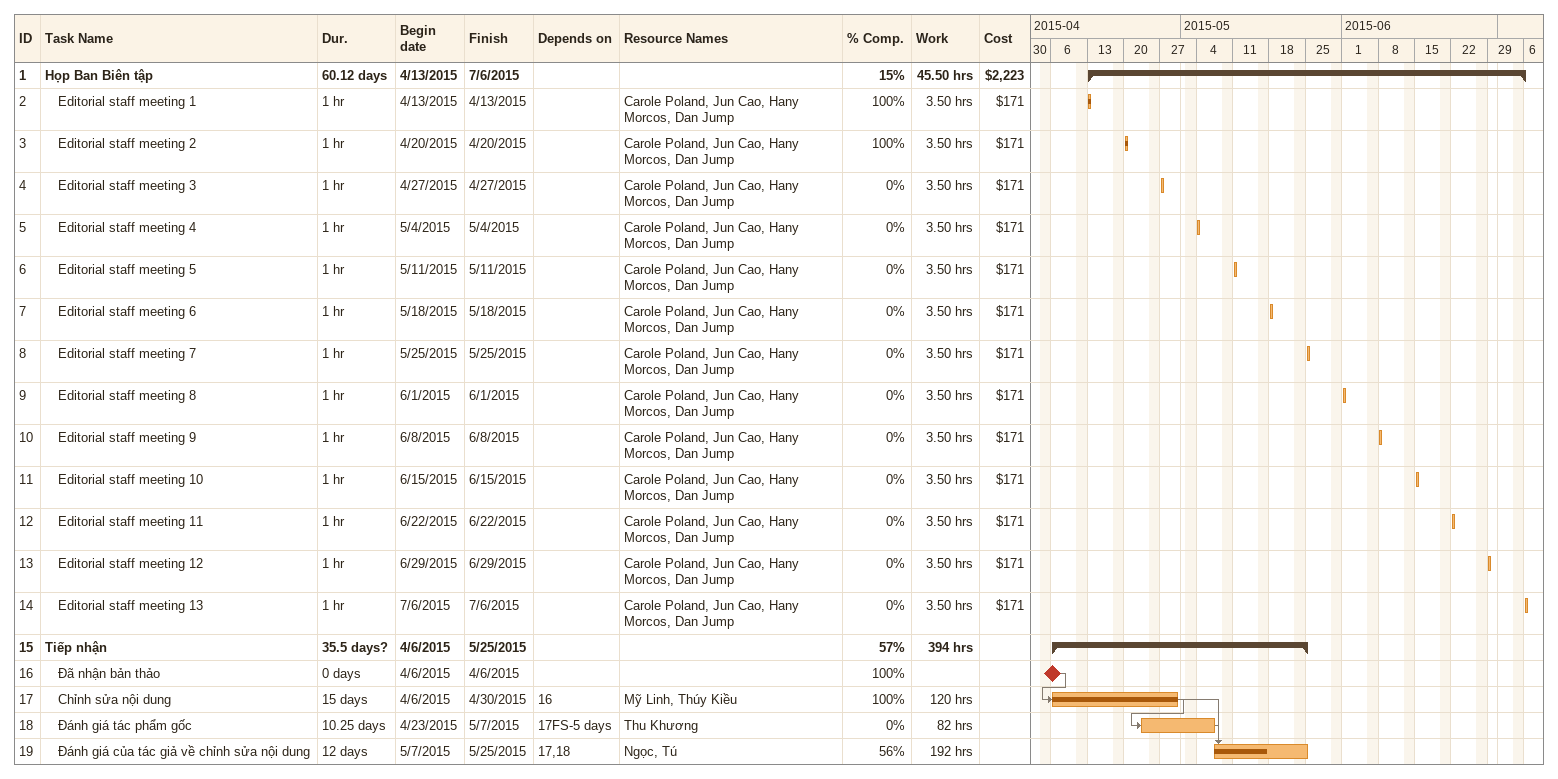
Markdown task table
| ID | Level | Task | Duration | Start | Finish | Predecessors | Resources | % complete | Work (h) | Cost ($) |
|---|---|---|---|---|---|---|---|---|---|---|
| 1 | 1 | **Họp Ban Biên tập** | 60.12d | 2015-04-13 | 2015-07-06 |  |  | 15 | 45.50 | 2223 |
| 2 | 2 | Editorial staff meeting 1 | 1h | 2015-04-13 | 2015-04-13 |  | Carole Poland, Jun Cao, Hany Morcos, Dan Jump | 100 | 3.50 | 171 |
| 3 | 2 | Editorial staff meeting 2 | 1h | 2015-04-20 | 2015-04-20 |  | Carole Poland, Jun Cao, Hany Morcos, Dan Jump | 100 | 3.50 | 171 |
| 4 | 2 | Editorial staff meeting 3 | 1h | 2015-04-27 | 2015-04-27 |  | Carole Poland, Jun Cao, Hany Morcos, Dan Jump | 0 | 3.50 | 171 |
| 5 | 2 | Editorial staff meeting 4 | 1h | 2015-05-04 | 2015-05-04 |  | Carole Poland, Jun Cao, Hany Morcos, Dan Jump | 0 | 3.50 | 171 |
| 6 | 2 | Editorial staff meeting 5 | 1h | 2015-05-11 | 2015-05-11 |  | Carole Poland, Jun Cao, Hany Morcos, Dan Jump | 0 | 3.50 | 171 |
| 7 | 2 | Editorial staff meeting 6 | 1h | 2015-05-18 | 2015-05-18 |  | Carole Poland, Jun Cao, Hany Morcos, Dan Jump | 0 | 3.50 | 171 |
| 8 | 2 | Editorial staff meeting 7 | 1h | 2015-05-25 | 2015-05-25 |  | Carole Poland, Jun Cao, Hany Morcos, Dan Jump | 0 | 3.50 | 171 |
| 9 | 2 | Editorial staff meeting 8 | 1h | 2015-06-01 | 2015-06-01 |  | Carole Poland, Jun Cao, Hany Morcos, Dan Jump | 0 | 3.50 | 171 |
| 10 | 2 | Editorial staff meeting 9 | 1h | 2015-06-08 | 2015-06-08 |  | Carole Poland, Jun Cao, Hany Morcos, Dan Jump | 0 | 3.50 | 171 |
| 11 | 2 | Editorial staff meeting 10 | 1h | 2015-06-15 | 2015-06-15 |  | Carole Poland, Jun Cao, Hany Morcos, Dan Jump | 0 | 3.50 | 171 |
| 12 | 2 | Editorial staff meeting 11 | 1h | 2015-06-22 | 2015-06-22 |  | Carole Poland, Jun Cao, Hany Morcos, Dan Jump | 0 | 3.50 | 171 |
| 13 | 2 | Editorial staff meeting 12 | 1h | 2015-06-29 | 2015-06-29 |  | Carole Poland, Jun Cao, Hany Morcos, Dan Jump | 0 | 3.50 | 171 |
| 14 | 2 | Editorial staff meeting 13 | 1h | 2015-07-06 | 2015-07-06 |  | Carole Poland, Jun Cao, Hany Morcos, Dan Jump | 0 | 3.50 | 171 |
| 15 | 1 | **Tiếp nhận** | 35.5d? | 2015-04-06 | 2015-05-25 |  |  | 57 | 394 |  |
| 16 | 2 | Đã nhận bản thảo | 0d | 2015-04-06 | 2015-04-06 |  |  | 100 |  |  |
| 17 | 2 | Chỉnh sửa nội dung | 15d | 2015-04-06 | 2015-04-30 | 16 | Mỹ Linh, Thúy Kiều | 100 | 120 |  |
| 18 | 2 | Đánh giá tác phẩm gốc | 10.25d | 2015-04-23 | 2015-05-07 | 17FS-5d | Thu Khương | 0 | 82 |  |
| 19 | 2 | Đánh giá của tác giả về chỉnh sửa nội dung | 12d | 2015-05-07 | 2015-05-25 | 17, 18 | Ngọc, Tú | 56 | 192 |  |
